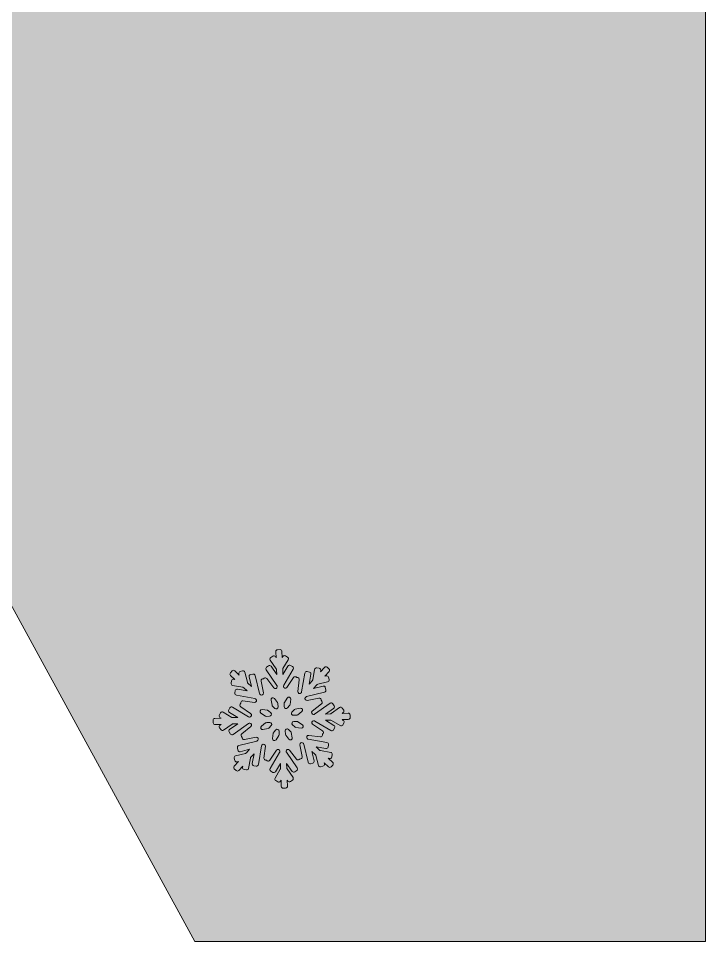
# Model space of a CAD drawing. Header units: millimetres. Extents: x 33 to 181, y -115 to -16.
# Drawn here: x 149.17 to 180.76, y -114.61 to -72.15 of the extents above; entities that cross this region are included whole.
import ezdxf

# ---------------------------------------------------------------- set-up
doc = ezdxf.new("R2010")
doc.units = ezdxf.units.MM
doc.header["$MEASUREMENT"] = 0
doc.layers.add('engraving', color=7, linetype='Continuous')
doc.layers.add('Layer 1', color=7, linetype='Continuous')

msp = doc.modelspace()

# ---------------------------------------------------------------- hatches: boundary and pattern name
at = {"layer": 'Layer 1'}
h = msp.add_hatch(color=2, dxfattribs=at)
h.dxf.hatch_style = 2
edge = h.paths.add_edge_path()
edge.add_spline(control_points=[(156.236, -29.463), (155.428, -28.206), (154.068, -27.335), (152.5, -27.216), (154.005, -26.101), (154.984, -24.317), (154.984, -22.3), (154.984, -18.92), (152.244, -16.179), (148.864, -16.179), (145.483, -16.179), (142.743, -18.92), (142.743, -22.3), (142.743, -24.317), (143.723, -26.101), (145.228, -27.216), (143.62, -27.338), (142.229, -28.246), (141.428, -29.553), (141.428, -29.553), (140.987, -29.553), (140.987, -29.553), (140.987, -29.553), (140.948, -29.463), (140.948, -29.463), (140.948, -29.463), (117.575, -29.463), (117.575, -29.463), (117.575, -29.463), (117.575, -114.611), (117.575, -114.611), (117.575, -114.611), (140.477, -114.611), (140.477, -114.611), (140.477, -114.611), (140.477, -83.841), (140.477, -83.841), (140.477, -83.841), (157.272, -114.611), (157.272, -114.611), (157.272, -114.611), (180.761, -114.611), (180.761, -114.611), (180.761, -114.611), (180.761, -29.463), (180.761, -29.463), (180.761, -29.463), (156.236, -29.463), (156.236, -29.463)], knot_values=[0, 0, 0, 0, 1, 1, 1, 2, 2, 2, 3, 3, 3, 4, 4, 4, 5, 5, 5, 6, 6, 6, 7, 7, 7, 8, 8, 8, 9, 9, 9, 10, 10, 10, 11, 11, 11, 12, 12, 12, 13, 13, 13, 14, 14, 14, 15, 15, 15, 16, 16, 16, 16], degree=3, periodic=1)
edge = h.paths.add_edge_path()
edge.add_spline(control_points=[(145.056, -22.3), (145.056, -20.201), (146.764, -18.493), (148.864, -18.493), (150.963, -18.493), (152.671, -20.201), (152.671, -22.3), (152.671, -24.4), (150.963, -26.108), (148.864, -26.108), (146.764, -26.108), (145.056, -24.4), (145.056, -22.3)], knot_values=[0, 0, 0, 0, 1, 1, 1, 2, 2, 2, 3, 3, 3, 4, 4, 4, 4], degree=3, periodic=1)
h.paths.add_polyline_path([(142.919, -33.921), (155.746, -33.921), (155.746, -62.935)])

# ---------------------------------------------------------------- linework, layer by layer
at = {"layer": 'engraving', "lineweight": 0}
for points, knots in [([(164.414, -104.189), (164.412, -104.142), (164.372, -104.105), (164.325, -104.106), (164.325, -104.106), (164.049, -104.117), (164.049, -104.117), (164.049, -104.117), (164.101, -104.081), (164.101, -104.081), (164.139, -104.054), (164.149, -104), (164.122, -103.961), (164.122, -103.961), (164.058, -103.869), (164.058, -103.869), (164.03, -103.829), (163.976, -103.819), (163.937, -103.847), (163.937, -103.847), (163.547, -104.123), (163.547, -104.123), (163.533, -104.132), (163.517, -104.138), (163.5, -104.138), (163.5, -104.138), (163.29, -104.146), (163.29, -104.146), (163.29, -104.146), (163.661, -103.884), (163.661, -103.884), (163.7, -103.857), (163.709, -103.804), (163.682, -103.765), (163.682, -103.765), (163.618, -103.672), (163.618, -103.672), (163.591, -103.633), (163.536, -103.623), (163.497, -103.651), (163.497, -103.651), (162.787, -104.152), (162.787, -104.152), (162.774, -104.162), (162.757, -104.167), (162.741, -104.168), (162.741, -104.168), (162.737, -104.168), (162.737, -104.168), (162.653, -104.171), (162.614, -104.065), (162.68, -104.014), (162.68, -104.014), (163.105, -103.678), (163.105, -103.678), (163.143, -103.649), (163.149, -103.595), (163.121, -103.558), (163.121, -103.558), (163.107, -103.54), (163.107, -103.54), (163.099, -103.529), (163.093, -103.517), (163.091, -103.504), (163.091, -103.504), (163.086, -103.482), (163.086, -103.482), (163.077, -103.435), (163.031, -103.405), (162.985, -103.414), (162.985, -103.414), (162.447, -103.521), (162.447, -103.521), (162.365, -103.538), (162.31, -103.44), (162.366, -103.378), (162.366, -103.378), (162.375, -103.368), (162.375, -103.368), (162.387, -103.356), (162.401, -103.347), (162.418, -103.343), (162.418, -103.343), (163.242, -103.136), (163.242, -103.136), (163.289, -103.124), (163.317, -103.078), (163.305, -103.031), (163.305, -103.031), (163.278, -102.922), (163.278, -102.922), (163.267, -102.875), (163.22, -102.847), (163.173, -102.859), (163.173, -102.859), (162.741, -102.967), (162.741, -102.967), (162.741, -102.967), (162.89, -102.804), (162.89, -102.804), (162.902, -102.791), (162.917, -102.783), (162.933, -102.778), (162.933, -102.778), (163.385, -102.665), (163.385, -102.665), (163.431, -102.653), (163.459, -102.607), (163.448, -102.56), (163.448, -102.56), (163.421, -102.451), (163.421, -102.451), (163.409, -102.404), (163.362, -102.376), (163.316, -102.388), (163.316, -102.388), (163.257, -102.402), (163.257, -102.402), (163.257, -102.402), (163.45, -102.19), (163.45, -102.19), (163.482, -102.155), (163.48, -102.101), (163.445, -102.069), (163.445, -102.069), (163.363, -101.992), (163.363, -101.992), (163.328, -101.959), (163.273, -101.962), (163.241, -101.997), (163.241, -101.997), (163.056, -102.2), (163.056, -102.2), (163.056, -102.2), (163.066, -102.139), (163.066, -102.139), (163.074, -102.092), (163.043, -102.048), (162.996, -102.039), (162.996, -102.039), (162.887, -102.02), (162.887, -102.02), (162.84, -102.011), (162.795, -102.043), (162.786, -102.09), (162.786, -102.09), (162.704, -102.565), (162.704, -102.565), (162.701, -102.582), (162.693, -102.597), (162.682, -102.609), (162.682, -102.609), (162.54, -102.764), (162.54, -102.764), (162.54, -102.764), (162.619, -102.315), (162.619, -102.315), (162.627, -102.268), (162.596, -102.223), (162.549, -102.215), (162.549, -102.215), (162.44, -102.195), (162.44, -102.195), (162.392, -102.186), (162.347, -102.218), (162.339, -102.265), (162.339, -102.265), (162.189, -103.13), (162.189, -103.13), (162.186, -103.146), (162.178, -103.161), (162.167, -103.173), (162.167, -103.173), (162.167, -103.173), (162.167, -103.173), (162.11, -103.235), (162.007, -103.188), (162.017, -103.105), (162.017, -103.105), (162.083, -102.566), (162.083, -102.566), (162.089, -102.519), (162.055, -102.476), (162.008, -102.47), (162.008, -102.47), (161.987, -102.467), (161.987, -102.467), (161.974, -102.465), (161.961, -102.46), (161.95, -102.453), (161.95, -102.453), (161.933, -102.441), (161.933, -102.441), (161.893, -102.414), (161.838, -102.425), (161.812, -102.465), (161.812, -102.465), (161.51, -102.922), (161.51, -102.922), (161.464, -102.992), (161.355, -102.962), (161.352, -102.878), (161.352, -102.878), (161.351, -102.868), (161.351, -102.868), (161.351, -102.851), (161.355, -102.835), (161.363, -102.821), (161.363, -102.821), (161.801, -102.083), (161.801, -102.083), (161.825, -102.042), (161.812, -101.989), (161.772, -101.965), (161.772, -101.965), (161.676, -101.907), (161.676, -101.907), (161.635, -101.881), (161.581, -101.895), (161.557, -101.936), (161.557, -101.936), (161.329, -102.32), (161.329, -102.32), (161.329, -102.32), (161.32, -102.099), (161.32, -102.099), (161.32, -102.083), (161.324, -102.066), (161.332, -102.052), (161.332, -102.052), (161.572, -101.647), (161.572, -101.647), (161.597, -101.606), (161.584, -101.554), (161.543, -101.529), (161.543, -101.529), (161.448, -101.471), (161.448, -101.471), (161.407, -101.446), (161.353, -101.459), (161.328, -101.5), (161.328, -101.5), (161.298, -101.551), (161.298, -101.551), (161.298, -101.551), (161.286, -101.265), (161.286, -101.265), (161.284, -101.217), (161.244, -101.18), (161.197, -101.182), (161.197, -101.182), (161.086, -101.186), (161.086, -101.186), (161.038, -101.188), (161.001, -101.228), (161.003, -101.276), (161.003, -101.276), (161.014, -101.553), (161.014, -101.553), (161.014, -101.553), (160.98, -101.504), (160.98, -101.504), (160.953, -101.464), (160.898, -101.455), (160.859, -101.482), (160.859, -101.482), (160.768, -101.547), (160.768, -101.547), (160.729, -101.574), (160.72, -101.628), (160.747, -101.666), (160.747, -101.666), (161.021, -102.063), (161.021, -102.063), (161.03, -102.077), (161.036, -102.093), (161.036, -102.109), (161.036, -102.109), (161.045, -102.321), (161.045, -102.321), (161.045, -102.321), (160.787, -101.948), (160.787, -101.948), (160.76, -101.909), (160.706, -101.899), (160.666, -101.927), (160.666, -101.927), (160.575, -101.991), (160.575, -101.991), (160.536, -102.018), (160.527, -102.072), (160.554, -102.111), (160.554, -102.111), (161.052, -102.832), (161.052, -102.832), (161.062, -102.846), (161.067, -102.861), (161.068, -102.878), (161.068, -102.878), (161.068, -102.879), (161.068, -102.879), (161.071, -102.963), (160.964, -103.002), (160.913, -102.935), (160.913, -102.935), (160.585, -102.51), (160.585, -102.51), (160.556, -102.472), (160.501, -102.465), (160.463, -102.495), (160.463, -102.495), (160.447, -102.507), (160.447, -102.507), (160.436, -102.516), (160.424, -102.522), (160.41, -102.524), (160.41, -102.524), (160.39, -102.528), (160.39, -102.528), (160.343, -102.538), (160.313, -102.583), (160.322, -102.63), (160.322, -102.63), (160.429, -103.172), (160.429, -103.172), (160.445, -103.255), (160.346, -103.309), (160.285, -103.252), (160.285, -103.252), (160.28, -103.247), (160.28, -103.247), (160.268, -103.236), (160.259, -103.221), (160.255, -103.205), (160.255, -103.205), (160.048, -102.369), (160.048, -102.369), (160.037, -102.322), (159.99, -102.294), (159.943, -102.306), (159.943, -102.306), (159.835, -102.333), (159.835, -102.333), (159.789, -102.344), (159.761, -102.391), (159.773, -102.437), (159.773, -102.437), (159.881, -102.874), (159.881, -102.874), (159.881, -102.874), (159.721, -102.724), (159.721, -102.724), (159.709, -102.713), (159.7, -102.698), (159.696, -102.682), (159.696, -102.682), (159.582, -102.223), (159.582, -102.223), (159.571, -102.177), (159.524, -102.149), (159.477, -102.16), (159.477, -102.16), (159.37, -102.187), (159.37, -102.187), (159.324, -102.199), (159.295, -102.246), (159.307, -102.292), (159.307, -102.292), (159.322, -102.351), (159.322, -102.351), (159.322, -102.351), (159.114, -102.157), (159.114, -102.157), (159.079, -102.124), (159.023, -102.126), (158.991, -102.162), (158.991, -102.162), (158.916, -102.245), (158.916, -102.245), (158.884, -102.28), (158.886, -102.334), (158.92, -102.366), (158.92, -102.366), (159.123, -102.556), (159.123, -102.556), (159.123, -102.556), (159.064, -102.545), (159.064, -102.545), (159.017, -102.537), (158.972, -102.568), (158.964, -102.615), (158.964, -102.615), (158.944, -102.727), (158.944, -102.727), (158.936, -102.773), (158.967, -102.818), (159.014, -102.826), (159.014, -102.826), (159.484, -102.911), (159.484, -102.911), (159.5, -102.914), (159.515, -102.922), (159.527, -102.933), (159.527, -102.933), (159.683, -103.079), (159.683, -103.079), (159.683, -103.079), (159.239, -102.998), (159.239, -102.998), (159.191, -102.99), (159.146, -103.021), (159.138, -103.069), (159.138, -103.069), (159.119, -103.18), (159.119, -103.18), (159.111, -103.227), (159.142, -103.271), (159.189, -103.28), (159.189, -103.28), (160.043, -103.434), (160.043, -103.434), (160.059, -103.437), (160.074, -103.445), (160.086, -103.456), (160.086, -103.456), (160.09, -103.46), (160.09, -103.46), (160.152, -103.517), (160.104, -103.619), (160.02, -103.609), (160.02, -103.609), (159.488, -103.541), (159.488, -103.541), (159.441, -103.535), (159.397, -103.569), (159.392, -103.617), (159.392, -103.617), (159.389, -103.638), (159.389, -103.638), (159.387, -103.652), (159.383, -103.664), (159.375, -103.676), (159.375, -103.676), (159.363, -103.694), (159.363, -103.694), (159.337, -103.733), (159.347, -103.787), (159.387, -103.813), (159.387, -103.813), (159.845, -104.124), (159.845, -104.124), (159.914, -104.171), (159.883, -104.279), (159.8, -104.282), (159.8, -104.282), (159.789, -104.282), (159.789, -104.282), (159.772, -104.283), (159.755, -104.279), (159.741, -104.27), (159.741, -104.27), (159.012, -103.826), (159.012, -103.826), (158.971, -103.801), (158.917, -103.814), (158.893, -103.855), (158.893, -103.855), (158.835, -103.952), (158.835, -103.952), (158.811, -103.993), (158.824, -104.045), (158.865, -104.07), (158.865, -104.07), (159.248, -104.303), (159.248, -104.303), (159.248, -104.303), (159.03, -104.312), (159.03, -104.312), (159.013, -104.312), (158.996, -104.308), (158.981, -104.299), (158.981, -104.299), (158.582, -104.056), (158.582, -104.056), (158.541, -104.031), (158.487, -104.044), (158.463, -104.086), (158.463, -104.086), (158.405, -104.182), (158.405, -104.182), (158.381, -104.223), (158.394, -104.275), (158.435, -104.3), (158.435, -104.3), (158.488, -104.333), (158.488, -104.333), (158.488, -104.333), (158.204, -104.344), (158.204, -104.344), (158.156, -104.346), (158.119, -104.386), (158.121, -104.434), (158.121, -104.434), (158.125, -104.546), (158.125, -104.546), (158.127, -104.594), (158.168, -104.631), (158.215, -104.629), (158.215, -104.629), (158.49, -104.619), (158.49, -104.619), (158.49, -104.619), (158.439, -104.655), (158.439, -104.655), (158.401, -104.682), (158.391, -104.736), (158.418, -104.775), (158.418, -104.775), (158.482, -104.867), (158.482, -104.867), (158.51, -104.907), (158.564, -104.916), (158.603, -104.889), (158.603, -104.889), (158.993, -104.613), (158.993, -104.613), (159.007, -104.604), (159.023, -104.598), (159.04, -104.597), (159.04, -104.597), (159.25, -104.589), (159.25, -104.589), (159.25, -104.589), (158.879, -104.851), (158.879, -104.851), (158.84, -104.879), (158.831, -104.932), (158.858, -104.971), (158.858, -104.971), (158.922, -105.064), (158.922, -105.064), (158.949, -105.103), (159.004, -105.113), (159.043, -105.085), (159.043, -105.085), (159.753, -104.584), (159.753, -104.584), (159.766, -104.574), (159.783, -104.569), (159.799, -104.568), (159.799, -104.568), (159.803, -104.568), (159.803, -104.568), (159.887, -104.565), (159.926, -104.67), (159.86, -104.722), (159.86, -104.722), (159.434, -105.057), (159.434, -105.057), (159.397, -105.087), (159.391, -105.14), (159.419, -105.178), (159.419, -105.178), (159.433, -105.196), (159.433, -105.196), (159.441, -105.206), (159.447, -105.219), (159.449, -105.232), (159.449, -105.232), (159.454, -105.254), (159.454, -105.254), (159.463, -105.3), (159.509, -105.331), (159.555, -105.322), (159.555, -105.322), (160.093, -105.214), (160.093, -105.214), (160.175, -105.198), (160.23, -105.296), (160.174, -105.358), (160.174, -105.358), (160.165, -105.367), (160.165, -105.367), (160.153, -105.38), (160.138, -105.389), (160.122, -105.393), (160.122, -105.393), (159.298, -105.6), (159.298, -105.6), (159.251, -105.611), (159.223, -105.658), (159.235, -105.704), (159.235, -105.704), (159.262, -105.814), (159.262, -105.814), (159.273, -105.86), (159.32, -105.889), (159.367, -105.877), (159.367, -105.877), (159.798, -105.769), (159.798, -105.769), (159.798, -105.769), (159.65, -105.932), (159.65, -105.932), (159.638, -105.944), (159.623, -105.953), (159.607, -105.957), (159.607, -105.957), (159.155, -106.071), (159.155, -106.071), (159.109, -106.082), (159.081, -106.129), (159.092, -106.175), (159.092, -106.175), (159.119, -106.285), (159.119, -106.285), (159.131, -106.331), (159.178, -106.36), (159.224, -106.348), (159.224, -106.348), (159.283, -106.333), (159.283, -106.333), (159.283, -106.333), (159.09, -106.545), (159.09, -106.545), (159.058, -106.58), (159.06, -106.634), (159.094, -106.667), (159.094, -106.667), (159.176, -106.743), (159.176, -106.743), (159.212, -106.776), (159.267, -106.774), (159.299, -106.738), (159.299, -106.738), (159.484, -106.536), (159.484, -106.536), (159.484, -106.536), (159.474, -106.596), (159.474, -106.596), (159.466, -106.643), (159.497, -106.688), (159.544, -106.696), (159.544, -106.696), (159.653, -106.716), (159.653, -106.716), (159.7, -106.725), (159.745, -106.693), (159.753, -106.646), (159.753, -106.646), (159.836, -106.17), (159.836, -106.17), (159.839, -106.154), (159.846, -106.139), (159.858, -106.127), (159.858, -106.127), (159.999, -105.971), (159.999, -105.971), (159.999, -105.971), (159.921, -106.421), (159.921, -106.421), (159.913, -106.468), (159.944, -106.513), (159.991, -106.521), (159.991, -106.521), (160.1, -106.541), (160.1, -106.541), (160.147, -106.549), (160.193, -106.518), (160.201, -106.471), (160.201, -106.471), (160.351, -105.606), (160.351, -105.606), (160.354, -105.59), (160.362, -105.575), (160.373, -105.562), (160.373, -105.562), (160.373, -105.562), (160.373, -105.562), (160.429, -105.5), (160.533, -105.548), (160.522, -105.631), (160.522, -105.631), (160.457, -106.17), (160.457, -106.17), (160.451, -106.217), (160.485, -106.26), (160.532, -106.266), (160.532, -106.266), (160.552, -106.269), (160.552, -106.269), (160.566, -106.27), (160.579, -106.275), (160.59, -106.283), (160.59, -106.283), (160.607, -106.294), (160.607, -106.294), (160.647, -106.321), (160.701, -106.311), (160.728, -106.271), (160.728, -106.271), (161.03, -105.814), (161.03, -105.814), (161.076, -105.744), (161.185, -105.774), (161.188, -105.858), (161.188, -105.858), (161.189, -105.868), (161.189, -105.868), (161.189, -105.884), (161.185, -105.901), (161.177, -105.915), (161.177, -105.915), (160.739, -106.653), (160.739, -106.653), (160.715, -106.694), (160.728, -106.746), (160.768, -106.771), (160.768, -106.771), (160.864, -106.829), (160.864, -106.829), (160.905, -106.854), (160.958, -106.841), (160.983, -106.799), (160.983, -106.799), (161.211, -106.415), (161.211, -106.415), (161.211, -106.415), (161.22, -106.636), (161.22, -106.636), (161.22, -106.653), (161.216, -106.67), (161.208, -106.684), (161.208, -106.684), (160.967, -107.089), (160.967, -107.089), (160.943, -107.13), (160.956, -107.182), (160.997, -107.207), (160.997, -107.207), (161.092, -107.265), (161.092, -107.265), (161.133, -107.29), (161.187, -107.277), (161.212, -107.235), (161.212, -107.235), (161.242, -107.184), (161.242, -107.184), (161.242, -107.184), (161.253, -107.471), (161.253, -107.471), (161.255, -107.519), (161.295, -107.556), (161.343, -107.554), (161.343, -107.554), (161.454, -107.55), (161.454, -107.55), (161.502, -107.548), (161.539, -107.508), (161.537, -107.46), (161.537, -107.46), (161.526, -107.183), (161.526, -107.183), (161.526, -107.183), (161.56, -107.232), (161.56, -107.232), (161.587, -107.271), (161.641, -107.281), (161.681, -107.253), (161.681, -107.253), (161.772, -107.189), (161.772, -107.189), (161.81, -107.162), (161.82, -107.108), (161.793, -107.069), (161.793, -107.069), (161.519, -106.672), (161.519, -106.672), (161.509, -106.659), (161.504, -106.643), (161.503, -106.627), (161.503, -106.627), (161.495, -106.414), (161.495, -106.414), (161.495, -106.414), (161.753, -106.787), (161.753, -106.787), (161.78, -106.827), (161.834, -106.837), (161.874, -106.809), (161.874, -106.809), (161.965, -106.745), (161.965, -106.745), (162.003, -106.717), (162.013, -106.664), (161.986, -106.625), (161.986, -106.625), (161.488, -105.904), (161.488, -105.904), (161.478, -105.89), (161.473, -105.874), (161.472, -105.858), (161.472, -105.858), (161.472, -105.857), (161.472, -105.857), (161.469, -105.772), (161.576, -105.734), (161.627, -105.8), (161.627, -105.8), (161.955, -106.226), (161.955, -106.226), (161.984, -106.264), (162.039, -106.271), (162.077, -106.241), (162.077, -106.241), (162.093, -106.228), (162.093, -106.228), (162.104, -106.22), (162.116, -106.214), (162.13, -106.212), (162.13, -106.212), (162.15, -106.207), (162.15, -106.207), (162.197, -106.198), (162.227, -106.153), (162.218, -106.106), (162.218, -106.106), (162.111, -105.563), (162.111, -105.563), (162.095, -105.481), (162.193, -105.426), (162.255, -105.483), (162.255, -105.483), (162.26, -105.488), (162.26, -105.488), (162.272, -105.5), (162.281, -105.515), (162.285, -105.531), (162.285, -105.531), (162.492, -106.367), (162.492, -106.367), (162.503, -106.413), (162.55, -106.442), (162.597, -106.43), (162.597, -106.43), (162.704, -106.403), (162.704, -106.403), (162.751, -106.391), (162.779, -106.345), (162.767, -106.298), (162.767, -106.298), (162.659, -105.862), (162.659, -105.862), (162.659, -105.862), (162.819, -106.011), (162.819, -106.011), (162.831, -106.023), (162.84, -106.037), (162.844, -106.054), (162.844, -106.054), (162.958, -106.512), (162.958, -106.512), (162.969, -106.559), (163.016, -106.587), (163.062, -106.576), (163.062, -106.576), (163.17, -106.548), (163.17, -106.548), (163.216, -106.537), (163.244, -106.49), (163.233, -106.444), (163.233, -106.444), (163.218, -106.385), (163.218, -106.385), (163.218, -106.385), (163.426, -106.579), (163.426, -106.579), (163.461, -106.611), (163.516, -106.609), (163.549, -106.574), (163.549, -106.574), (163.624, -106.491), (163.624, -106.491), (163.656, -106.456), (163.654, -106.402), (163.619, -106.37), (163.619, -106.37), (163.416, -106.18), (163.416, -106.18), (163.416, -106.18), (163.476, -106.191), (163.476, -106.191), (163.523, -106.199), (163.568, -106.168), (163.576, -106.12), (163.576, -106.12), (163.596, -106.009), (163.596, -106.009), (163.604, -105.962), (163.573, -105.918), (163.526, -105.909), (163.526, -105.909), (163.056, -105.824), (163.056, -105.824), (163.04, -105.821), (163.025, -105.814), (163.013, -105.802), (163.013, -105.802), (162.857, -105.657), (162.857, -105.657), (162.857, -105.657), (163.301, -105.737), (163.301, -105.737), (163.348, -105.746), (163.394, -105.714), (163.402, -105.667), (163.402, -105.667), (163.421, -105.556), (163.421, -105.556), (163.429, -105.509), (163.398, -105.464), (163.351, -105.456), (163.351, -105.456), (162.497, -105.302), (162.497, -105.302), (162.481, -105.299), (162.466, -105.291), (162.454, -105.28), (162.454, -105.28), (162.449, -105.276), (162.449, -105.276), (162.388, -105.219), (162.436, -105.116), (162.519, -105.127), (162.519, -105.127), (163.052, -105.195), (163.052, -105.195), (163.099, -105.201), (163.143, -105.167), (163.148, -105.119), (163.148, -105.119), (163.151, -105.097), (163.151, -105.097), (163.153, -105.084), (163.157, -105.071), (163.165, -105.06), (163.165, -105.06), (163.177, -105.042), (163.177, -105.042), (163.203, -105.002), (163.192, -104.949), (163.153, -104.923), (163.153, -104.923), (162.695, -104.612), (162.695, -104.612), (162.626, -104.565), (162.657, -104.457), (162.74, -104.454), (162.74, -104.454), (162.751, -104.454), (162.751, -104.454), (162.768, -104.453), (162.785, -104.457), (162.799, -104.466), (162.799, -104.466), (163.528, -104.91), (163.528, -104.91), (163.569, -104.935), (163.623, -104.922), (163.647, -104.88), (163.647, -104.88), (163.705, -104.784), (163.705, -104.784), (163.729, -104.743), (163.716, -104.691), (163.675, -104.666), (163.675, -104.666), (163.292, -104.432), (163.292, -104.432), (163.292, -104.432), (163.51, -104.424), (163.51, -104.424), (163.527, -104.423), (163.544, -104.428), (163.559, -104.437), (163.559, -104.437), (163.958, -104.68), (163.958, -104.68), (163.999, -104.705), (164.053, -104.691), (164.077, -104.65), (164.077, -104.65), (164.135, -104.553), (164.135, -104.553), (164.159, -104.513), (164.146, -104.46), (164.105, -104.436), (164.105, -104.436), (164.052, -104.403), (164.052, -104.403), (164.052, -104.403), (164.336, -104.392), (164.336, -104.392), (164.384, -104.39), (164.421, -104.35), (164.419, -104.302), (164.419, -104.302), (164.414, -104.189), (164.414, -104.189)], [0, 0, 0, 0, 1, 1, 1, 2, 2, 2, 3, 3, 3, 4, 4, 4, 5, 5, 5, 6, 6, 6, 7, 7, 7, 8, 8, 8, 9, 9, 9, 10, 10, 10, 11, 11, 11, 12, 12, 12, 13, 13, 13, 14, 14, 14, 15, 15, 15, 16, 16, 16, 17, 17, 17, 18, 18, 18, 19, 19, 19, 20, 20, 20, 21, 21, 21, 22, 22, 22, 23, 23, 23, 24, 24, 24, 25, 25, 25, 26, 26, 26, 27, 27, 27, 28, 28, 28, 29, 29, 29, 30, 30, 30, 31, 31, 31, 32, 32, 32, 33, 33, 33, 34, 34, 34, 35, 35, 35, 36, 36, 36, 37, 37, 37, 38, 38, 38, 39, 39, 39, 40, 40, 40, 41, 41, 41, 42, 42, 42, 43, 43, 43, 44, 44, 44, 45, 45, 45, 46, 46, 46, 47, 47, 47, 48, 48, 48, 49, 49, 49, 50, 50, 50, 51, 51, 51, 52, 52, 52, 53, 53, 53, 54, 54, 54, 55, 55, 55, 56, 56, 56, 57, 57, 57, 58, 58, 58, 59, 59, 59, 60, 60, 60, 61, 61, 61, 62, 62, 62, 63, 63, 63, 64, 64, 64, 65, 65, 65, 66, 66, 66, 67, 67, 67, 68, 68, 68, 69, 69, 69, 70, 70, 70, 71, 71, 71, 72, 72, 72, 73, 73, 73, 74, 74, 74, 75, 75, 75, 76, 76, 76, 77, 77, 77, 78, 78, 78, 79, 79, 79, 80, 80, 80, 81, 81, 81, 82, 82, 82, 83, 83, 83, 84, 84, 84, 85, 85, 85, 86, 86, 86, 87, 87, 87, 88, 88, 88, 89, 89, 89, 90, 90, 90, 91, 91, 91, 92, 92, 92, 93, 93, 93, 94, 94, 94, 95, 95, 95, 96, 96, 96, 97, 97, 97, 98, 98, 98, 99, 99, 99, 100, 100, 100, 101, 101, 101, 102, 102, 102, 103, 103, 103, 104, 104, 104, 105, 105, 105, 106, 106, 106, 107, 107, 107, 108, 108, 108, 109, 109, 109, 110, 110, 110, 111, 111, 111, 112, 112, 112, 113, 113, 113, 114, 114, 114, 115, 115, 115, 116, 116, 116, 117, 117, 117, 118, 118, 118, 119, 119, 119, 120, 120, 120, 121, 121, 121, 122, 122, 122, 123, 123, 123, 124, 124, 124, 125, 125, 125, 126, 126, 126, 127, 127, 127, 128, 128, 128, 129, 129, 129, 130, 130, 130, 131, 131, 131, 132, 132, 132, 133, 133, 133, 134, 134, 134, 135, 135, 135, 136, 136, 136, 137, 137, 137, 138, 138, 138, 139, 139, 139, 140, 140, 140, 141, 141, 141, 142, 142, 142, 143, 143, 143, 144, 144, 144, 145, 145, 145, 146, 146, 146, 147, 147, 147, 148, 148, 148, 149, 149, 149, 150, 150, 150, 151, 151, 151, 152, 152, 152, 153, 153, 153, 154, 154, 154, 155, 155, 155, 156, 156, 156, 157, 157, 157, 158, 158, 158, 159, 159, 159, 160, 160, 160, 161, 161, 161, 162, 162, 162, 163, 163, 163, 164, 164, 164, 165, 165, 165, 166, 166, 166, 167, 167, 167, 168, 168, 168, 169, 169, 169, 170, 170, 170, 171, 171, 171, 172, 172, 172, 173, 173, 173, 174, 174, 174, 175, 175, 175, 176, 176, 176, 177, 177, 177, 178, 178, 178, 179, 179, 179, 180, 180, 180, 181, 181, 181, 182, 182, 182, 183, 183, 183, 184, 184, 184, 185, 185, 185, 186, 186, 186, 187, 187, 187, 188, 188, 188, 189, 189, 189, 190, 190, 190, 191, 191, 191, 192, 192, 192, 193, 193, 193, 194, 194, 194, 195, 195, 195, 196, 196, 196, 197, 197, 197, 198, 198, 198, 199, 199, 199, 200, 200, 200, 201, 201, 201, 202, 202, 202, 203, 203, 203, 204, 204, 204, 205, 205, 205, 206, 206, 206, 207, 207, 207, 208, 208, 208, 209, 209, 209, 210, 210, 210, 211, 211, 211, 212, 212, 212, 213, 213, 213, 214, 214, 214, 215, 215, 215, 216, 216, 216, 217, 217, 217, 218, 218, 218, 219, 219, 219, 220, 220, 220, 221, 221, 221, 222, 222, 222, 223, 223, 223, 224, 224, 224, 225, 225, 225, 226, 226, 226, 227, 227, 227, 228, 228, 228, 229, 229, 229, 230, 230, 230, 231, 231, 231, 232, 232, 232, 233, 233, 233, 234, 234, 234, 235, 235, 235, 236, 236, 236, 237, 237, 237, 238, 238, 238, 239, 239, 239, 240, 240, 240, 241, 241, 241, 242, 242, 242, 243, 243, 243, 244, 244, 244, 245, 245, 245, 246, 246, 246, 247, 247, 247, 248, 248, 248, 249, 249, 249, 250, 250, 250, 251, 251, 251, 252, 252, 252, 253, 253, 253, 254, 254, 254, 255, 255, 255, 256, 256, 256, 257, 257, 257, 258, 258, 258, 259, 259, 259, 260, 260, 260, 261, 261, 261, 262, 262, 262, 263, 263, 263, 264, 264, 264, 265, 265, 265, 266, 266, 266, 267, 267, 267, 268, 268, 268, 269, 269, 269, 270, 270, 270, 271, 271, 271, 272, 272, 272, 273, 273, 273, 274, 274, 274, 275, 275, 275, 276, 276, 276, 277, 277, 277, 278, 278, 278, 279, 279, 279, 280, 280, 280, 281, 281, 281, 282, 282, 282, 283, 283, 283, 284, 284, 284, 285, 285, 285, 286, 286, 286, 287, 287, 287, 288, 288, 288, 289, 289, 289, 290, 290, 290, 291, 291, 291, 292, 292, 292, 293, 293, 293, 294, 294, 294, 295, 295, 295, 296, 296, 296, 297, 297, 297, 298, 298, 298, 299, 299, 299, 300, 300, 300, 301, 301, 301, 302, 302, 302, 303, 303, 303, 304, 304, 304, 305, 305, 305, 306, 306, 306, 307, 307, 307, 308, 308, 308, 309, 309, 309, 310, 310, 310, 311, 311, 311, 312, 312, 312, 313, 313, 313, 314, 314, 314, 315, 315, 315, 316, 316, 316, 317, 317, 317, 318, 318, 318, 319, 319, 319, 320, 320, 320, 321, 321, 321, 322, 322, 322, 323, 323, 323, 324, 324, 324, 325, 325, 325, 326, 326, 326, 327, 327, 327, 328, 328, 328, 329, 329, 329, 330, 330, 330, 331, 331, 331, 332, 332, 332, 333, 333, 333, 334, 334, 334, 335, 335, 335, 336, 336, 336, 336]), ([(160.937, -103.433), (160.937, -103.433), (161.082, -103.621), (161.082, -103.621), (161.093, -103.635), (161.099, -103.652), (161.1, -103.67), (161.1, -103.67), (161.106, -103.817), (161.106, -103.817), (161.109, -103.894), (161.017, -103.936), (160.96, -103.883), (160.96, -103.883), (160.856, -103.786), (160.856, -103.786), (160.843, -103.773), (160.834, -103.757), (160.83, -103.739), (160.83, -103.739), (160.783, -103.502), (160.783, -103.502), (160.766, -103.413), (160.881, -103.36), (160.937, -103.433)], [0, 0, 0, 0, 1, 1, 1, 2, 2, 2, 3, 3, 3, 4, 4, 4, 5, 5, 5, 6, 6, 6, 7, 7, 7, 8, 8, 8, 8]), ([(161.389, -103.806), (161.389, -103.806), (161.383, -103.66), (161.383, -103.66), (161.383, -103.642), (161.388, -103.624), (161.398, -103.609), (161.398, -103.609), (161.529, -103.41), (161.529, -103.41), (161.58, -103.333), (161.698, -103.377), (161.687, -103.468), (161.687, -103.468), (161.658, -103.707), (161.658, -103.707), (161.656, -103.725), (161.648, -103.742), (161.636, -103.755), (161.636, -103.755), (161.54, -103.861), (161.54, -103.861), (161.487, -103.918), (161.392, -103.883), (161.389, -103.806)], [0, 0, 0, 0, 1, 1, 1, 2, 2, 2, 3, 3, 3, 4, 4, 4, 5, 5, 5, 6, 6, 6, 7, 7, 7, 8, 8, 8, 8]), ([(160.52, -104.237), (160.52, -104.237), (160.317, -104.1), (160.317, -104.1), (160.242, -104.048), (160.286, -103.931), (160.376, -103.942), (160.376, -103.942), (160.615, -103.972), (160.615, -103.972), (160.633, -103.975), (160.65, -103.983), (160.663, -103.995), (160.663, -103.995), (160.772, -104.097), (160.772, -104.097), (160.828, -104.149), (160.793, -104.243), (160.716, -104.246), (160.716, -104.246), (160.572, -104.252), (160.572, -104.252), (160.553, -104.253), (160.535, -104.247), (160.52, -104.237)], [0, 0, 0, 0, 1, 1, 1, 2, 2, 2, 3, 3, 3, 4, 4, 4, 5, 5, 5, 6, 6, 6, 7, 7, 7, 8, 8, 8, 8]), ([(161.745, -104.059), (161.745, -104.059), (161.844, -103.95), (161.844, -103.95), (161.857, -103.936), (161.873, -103.927), (161.891, -103.923), (161.891, -103.923), (162.129, -103.876), (162.129, -103.876), (162.218, -103.858), (162.271, -103.973), (162.199, -104.029), (162.199, -104.029), (162.008, -104.18), (162.008, -104.18), (161.993, -104.191), (161.976, -104.197), (161.958, -104.198), (161.958, -104.198), (161.812, -104.204), (161.812, -104.204), (161.735, -104.207), (161.693, -104.116), (161.745, -104.059)], [0, 0, 0, 0, 1, 1, 1, 2, 2, 2, 3, 3, 3, 4, 4, 4, 5, 5, 5, 6, 6, 6, 7, 7, 7, 8, 8, 8, 8]), ([(160.795, -104.677), (160.795, -104.677), (160.696, -104.786), (160.696, -104.786), (160.683, -104.799), (160.667, -104.809), (160.649, -104.812), (160.649, -104.812), (160.411, -104.86), (160.411, -104.86), (160.322, -104.877), (160.269, -104.763), (160.341, -104.707), (160.341, -104.707), (160.532, -104.556), (160.532, -104.556), (160.547, -104.545), (160.564, -104.538), (160.582, -104.538), (160.582, -104.538), (160.728, -104.532), (160.728, -104.532), (160.805, -104.529), (160.847, -104.62), (160.795, -104.677)], [0, 0, 0, 0, 1, 1, 1, 2, 2, 2, 3, 3, 3, 4, 4, 4, 5, 5, 5, 6, 6, 6, 7, 7, 7, 8, 8, 8, 8]), ([(161.151, -104.929), (161.151, -104.929), (161.157, -105.076), (161.157, -105.076), (161.157, -105.094), (161.152, -105.112), (161.142, -105.127), (161.142, -105.127), (161.011, -105.326), (161.011, -105.326), (160.96, -105.402), (160.842, -105.359), (160.853, -105.268), (160.853, -105.268), (160.882, -105.028), (160.882, -105.028), (160.884, -105.011), (160.892, -104.994), (160.904, -104.98), (160.904, -104.98), (161, -104.875), (161, -104.875), (161.052, -104.818), (161.147, -104.852), (161.151, -104.929)], [0, 0, 0, 0, 1, 1, 1, 2, 2, 2, 3, 3, 3, 4, 4, 4, 5, 5, 5, 6, 6, 6, 7, 7, 7, 8, 8, 8, 8]), ([(161.603, -105.303), (161.603, -105.303), (161.458, -105.115), (161.458, -105.115), (161.447, -105.1), (161.441, -105.083), (161.44, -105.065), (161.44, -105.065), (161.434, -104.919), (161.434, -104.919), (161.431, -104.842), (161.523, -104.8), (161.58, -104.852), (161.58, -104.852), (161.684, -104.95), (161.684, -104.95), (161.697, -104.962), (161.706, -104.979), (161.71, -104.996), (161.71, -104.996), (161.756, -105.233), (161.756, -105.233), (161.774, -105.323), (161.659, -105.375), (161.603, -105.303)], [0, 0, 0, 0, 1, 1, 1, 2, 2, 2, 3, 3, 3, 4, 4, 4, 5, 5, 5, 6, 6, 6, 7, 7, 7, 8, 8, 8, 8]), ([(162.02, -104.499), (162.02, -104.499), (162.223, -104.636), (162.223, -104.636), (162.298, -104.687), (162.254, -104.805), (162.163, -104.793), (162.163, -104.793), (161.925, -104.763), (161.925, -104.763), (161.907, -104.761), (161.89, -104.753), (161.877, -104.741), (161.877, -104.741), (161.768, -104.639), (161.768, -104.639), (161.712, -104.586), (161.747, -104.492), (161.824, -104.489), (161.824, -104.489), (161.968, -104.484), (161.968, -104.484), (161.986, -104.483), (162.005, -104.488), (162.02, -104.499)], [0, 0, 0, 0, 1, 1, 1, 2, 2, 2, 3, 3, 3, 4, 4, 4, 5, 5, 5, 6, 6, 6, 7, 7, 7, 8, 8, 8, 8])]:
    msp.add_open_spline(points, degree=3, knots=knots, dxfattribs=at)
at = {"layer": 'Layer 1', "lineweight": 0}
msp.add_open_spline([(156.236, -29.463), (155.428, -28.206), (154.068, -27.335), (152.5, -27.216), (154.005, -26.101), (154.984, -24.317), (154.984, -22.3), (154.984, -18.92), (152.244, -16.179), (148.864, -16.179), (145.483, -16.179), (142.743, -18.92), (142.743, -22.3), (142.743, -24.317), (143.723, -26.101), (145.228, -27.216), (143.62, -27.338), (142.229, -28.246), (141.428, -29.553), (141.428, -29.553), (140.987, -29.553), (140.987, -29.553), (140.987, -29.553), (140.948, -29.463), (140.948, -29.463), (140.948, -29.463), (117.575, -29.463), (117.575, -29.463), (117.575, -29.463), (117.575, -114.611), (117.575, -114.611), (117.575, -114.611), (140.477, -114.611), (140.477, -114.611), (140.477, -114.611), (140.477, -83.841), (140.477, -83.841), (140.477, -83.841), (157.272, -114.611), (157.272, -114.611), (157.272, -114.611), (180.761, -114.611), (180.761, -114.611), (180.761, -114.611), (180.761, -29.463), (180.761, -29.463), (180.761, -29.463), (156.236, -29.463), (156.236, -29.463)], degree=3, knots=[0, 0, 0, 0, 1, 1, 1, 2, 2, 2, 3, 3, 3, 4, 4, 4, 5, 5, 5, 6, 6, 6, 7, 7, 7, 8, 8, 8, 9, 9, 9, 10, 10, 10, 11, 11, 11, 12, 12, 12, 13, 13, 13, 14, 14, 14, 15, 15, 15, 16, 16, 16, 16], dxfattribs=at)

doc.saveas('drawing.dxf')
